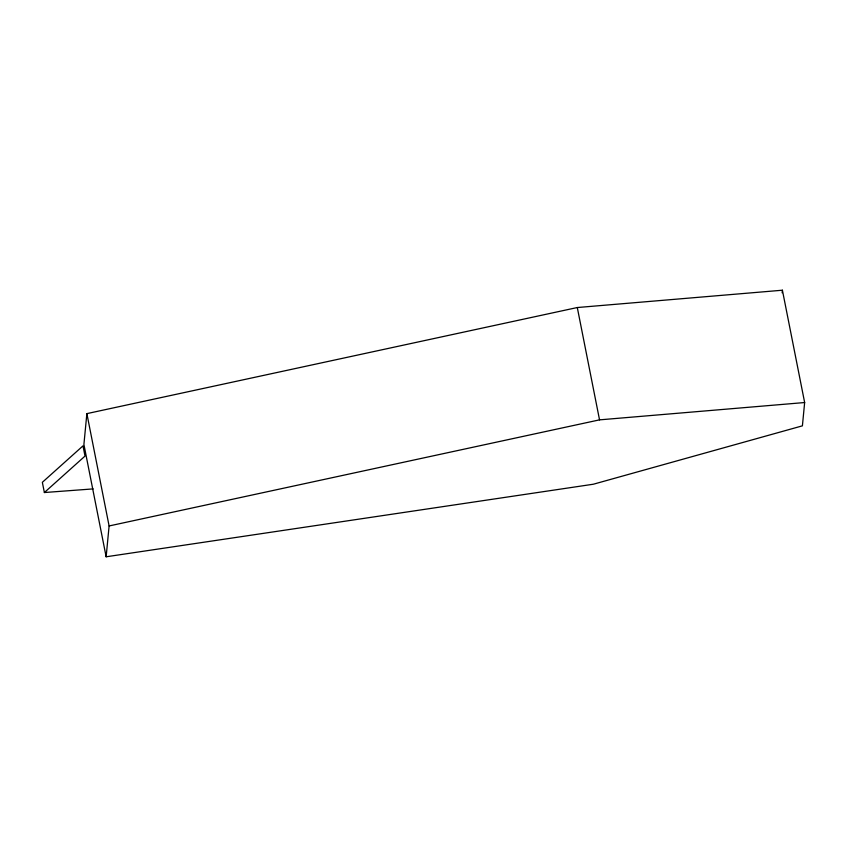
<?xml version="1.0" encoding="UTF-8"?>
<svg xmlns="http://www.w3.org/2000/svg" width="847" height="847" viewBox="0 0 847 847"><rect width="100%" height="100%" fill="white"/><g stroke="black" fill="none" stroke-linecap="round" stroke-linejoin="round"><path stroke-width="1.27" d="M86.87 413.632L83.906 444.463L106.15 556.786L593.355 484.219L802.405 425.84L804.65 402.537L782.406 290.214L577.294 307.535L86.87 413.632L109.104 525.955L106.15 556.786M782.162 292.797L782.406 290.214M44.372 492.531L85.018 456.078L82.995 445.871L42.35 482.314L44.372 492.531L93.159 488.899M109.104 525.955L599.538 419.858L804.65 402.537M577.294 307.535L599.538 419.858"/></g></svg>
